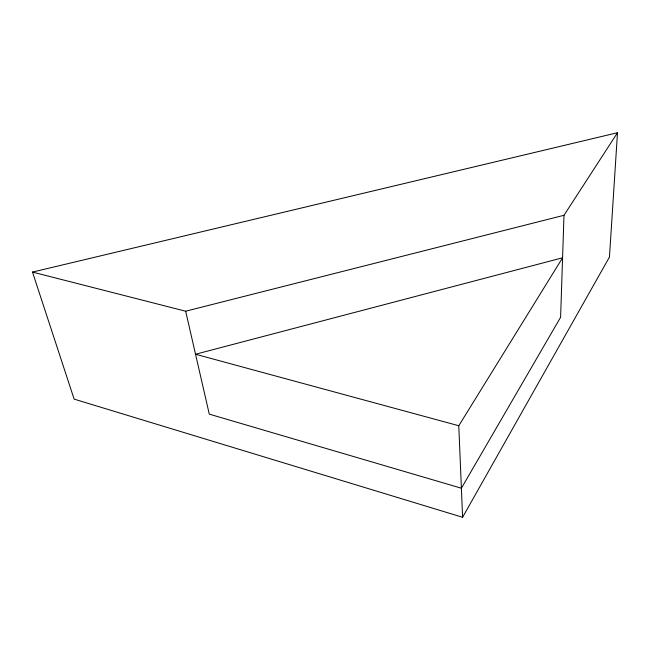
<?xml version="1.0" encoding="UTF-8"?>
<svg xmlns="http://www.w3.org/2000/svg" width="650" height="650" viewBox="0 0 650 650"><rect width="100%" height="100%" fill="white"/><g stroke="black" fill="none" stroke-linecap="round" stroke-linejoin="round"><path stroke-width="0.97" d="M617.5 132.714L563.989 215.288L560.609 317.273L461.386 488.223L209.284 414.139L185.664 311.212L32.5 272.082L74.124 399.124L462.597 517.286L609.456 257.067L617.5 132.714L32.5 272.082M458.786 425.742L562.575 257.79L195.536 354.242L458.786 425.742L462.597 517.286M185.664 311.212L563.989 215.288"/></g></svg>
